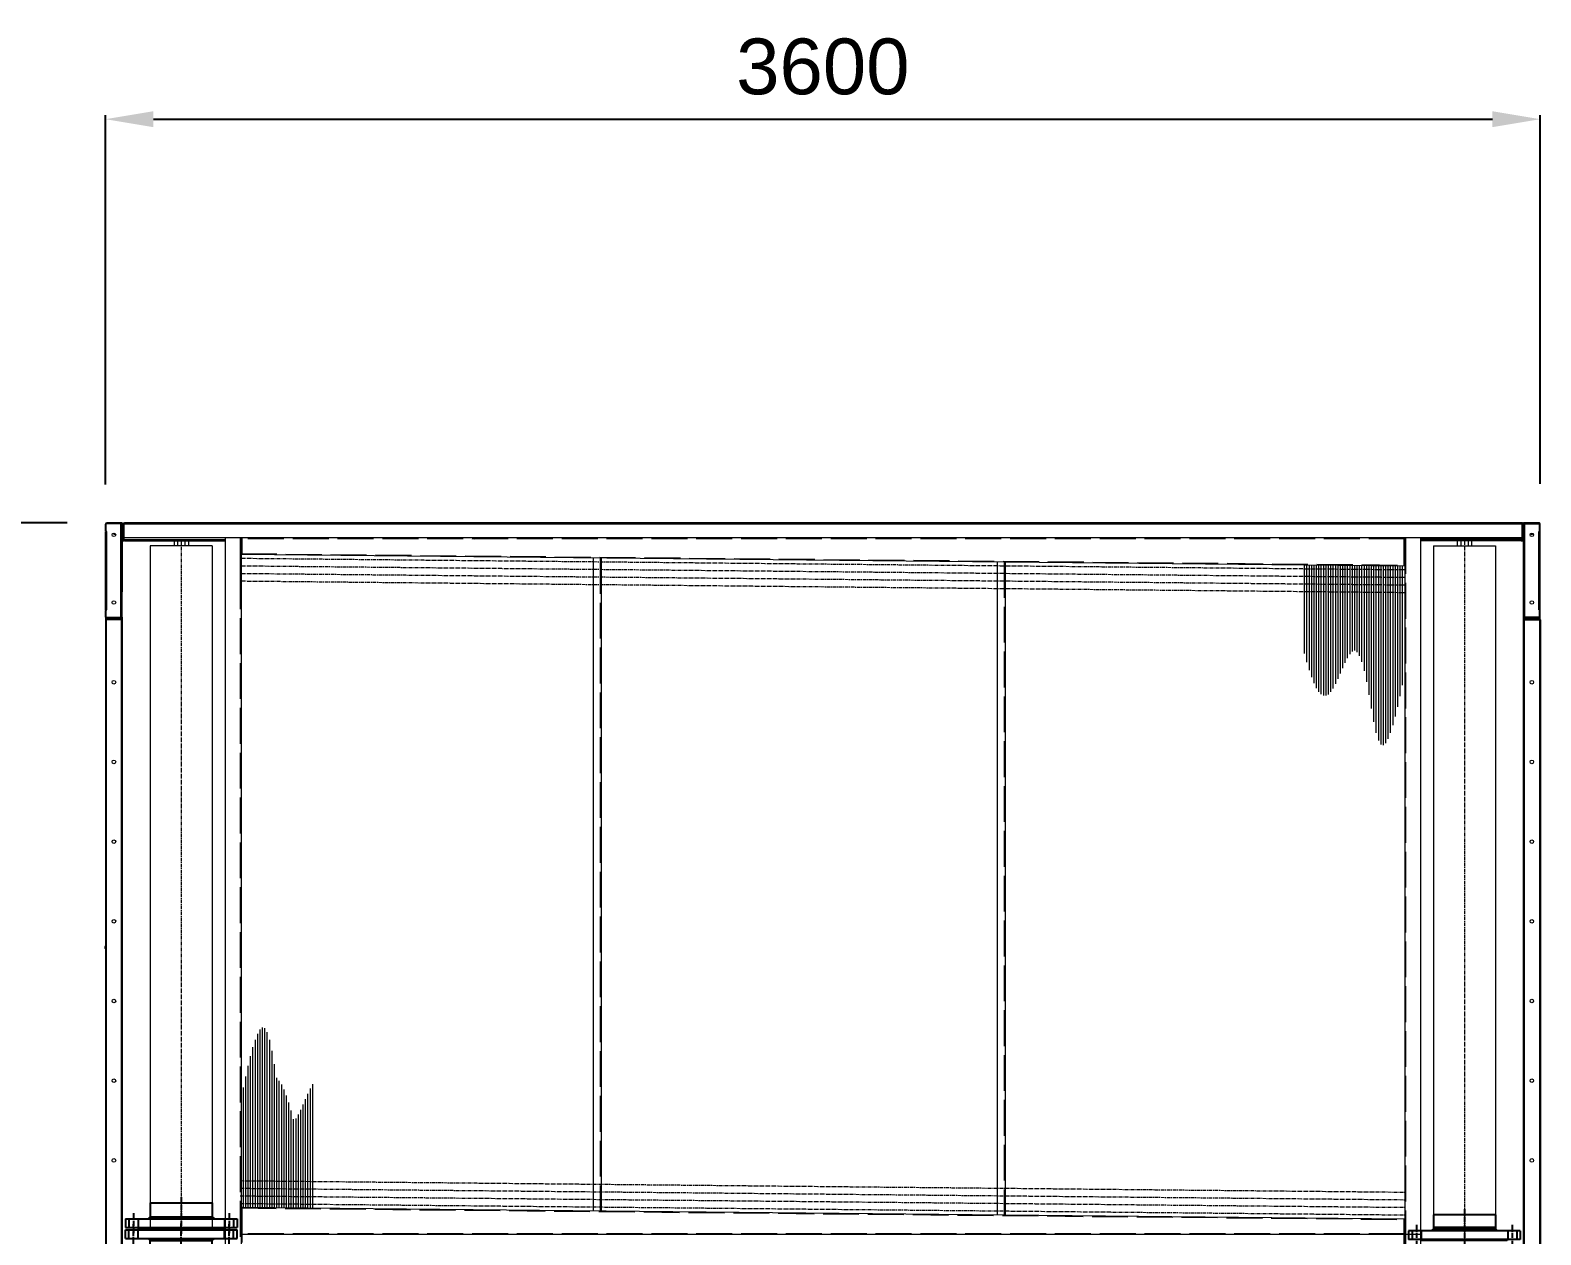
# Model space of a CAD drawing. Header units: millimetres. Extents: x -17070 to 48083, y -291348 to 45670.
# Drawn here: x 21527 to 25317, y 34271 to 37294 of the extents above; entities that cross this region are included whole.
import ezdxf

# ---------------------------------------------------------------- set-up
doc = ezdxf.new("R2010")
doc.units = ezdxf.units.MM
doc.linetypes.add('CENTER', pattern=[2, 1.25, -0.25, 0.25, -0.25])
doc.linetypes.add('DASHED', pattern=[15, 12, -3])
doc.styles.get("Standard").update_dxf_attribs({"font": 'arial.ttf'})
doc.dimstyles.new('1.40', dxfattribs={"dimscale": 20, "dimtxt": 1.5, "dimasz": 1, "dimexe": 0.5, "dimexo": 0.5, "dimgap": 0.5, "dimtad": 1, "dimdec": 0, "dimzin": 0, "dimdsep": 46, "dimtxsty": 'Standard', "dimcen": 0, "dimclrd": 2, "dimclre": 2, "dimclrt": 3, "dimadec": 0, "dimazin": 0, "dimtfac": 1, "dimtdec": 0, "dimtmove": 0, "dimatfit": 0, "dimfxl": 1, "dimtolj": 1, "dimtzin": 0, "dimlwd": -1, "dimlwe": -1, "dimarcsym": 0})

# ---------------------------------------------------------------- blocks, each defined once
blk = doc.blocks.new('*D543')
at = {"color": 2, "transparency": 16777216}
for p, q in [((21619.2, 36057.3), (20570.8, 36057.3)), ((20580.8, 35937.3), (20580.8, 32577.3)), ((21619.2, 32457.3), (20570.8, 32457.3))]:
    blk.add_line(p, q, dxfattribs=at)
for points in [[(20560.8, 35937.3), (20600.8, 35937.3), (20580.8, 36057.3)], [(20560.8, 32577.3), (20600.8, 32577.3), (20580.8, 32457.3)]]:
    blk.add_solid(points, dxfattribs=at)
at = {"layer": 'Defpoints', "color": 0, "transparency": 16777216}
for p in [(21719.2, 36057.3), (20580.8, 32457.3), (21719.2, 32457.3)]:
    blk.add_point(p, dxfattribs=at)
at = {"color": 3, "lineweight": 5, "transparency": 16777216, "insert": (20449.3, 34257.3), "char_height": 140, "attachment_point": 5, "rotation": 90}
blk.add_mtext('\\A1;3600', dxfattribs=at)
blk = doc.blocks.new('*D544')
at = {"color": 2, "transparency": 16777216}
for p, q in [((21715.8, 36153.9), (21715.8, 37080.2)), ((25315.8, 36155.6), (25315.8, 37080.2)), ((21835.8, 37070.2), (25195.8, 37070.2))]:
    blk.add_line(p, q, dxfattribs=at)
for points in [[(21835.8, 37090.2), (21835.8, 37050.2), (21715.8, 37070.2)], [(25195.8, 37090.2), (25195.8, 37050.2), (25315.8, 37070.2)]]:
    blk.add_solid(points, dxfattribs=at)
at = {"layer": 'Defpoints', "color": 0, "transparency": 16777216}
for p in [(25315.8, 37070.2), (21715.8, 36053.9), (25315.8, 36055.6)]:
    blk.add_point(p, dxfattribs=at)
at = {"color": 3, "lineweight": 5, "transparency": 16777216, "insert": (23515.8, 37201.7), "char_height": 140, "attachment_point": 5}
blk.add_mtext('\\A1;3600', dxfattribs=at)
blk = doc.blocks.new('A$C1AC8305B')
at = {"color": 0, "ltscale": 30}
for p, q in [((54.3, 0), (54.3, 280)), ((54.3, 280), (76.3, 280)), ((54.3, 271.5), (76.3, 271.5)), ((76.3, 0), (76.3, 280)), ((54.3, 248.5), (76.3, 248.5)), ((76.3, 247.4), (79.3, 247.4)), ((79.3, 32.6), (79.3, 247.4)), ((14.3, 62), (14.3, 218)), ((14.3, 218), (49.3, 218)), ((49.3, 218), (54.3, 223.3)), ((49.3, 62), (49.3, 218)), ((14.3, 62), (49.3, 62)), ((49.3, 62), (54.3, 56.7)), ((54.3, 31.5), (76.3, 31.5)), ((54.3, 8.5), (76.3, 8.5)), ((54.3, 0), (76.3, 0)), ((76.3, 32.6), (79.3, 32.6))]:
    blk.add_line(p, q, dxfattribs=at)
at = {"color": 1, "linetype": 'CENTER', "ltscale": 10}
for p, q in [((40, 260), (90.5, 260)), ((0, 140), (93.5, 140)), ((40, 20), (90.5, 20))]:
    blk.add_line(p, q, dxfattribs=at)
blk = doc.blocks.new('3')
at = {"color": 7, "lineweight": 20, "ltscale": 0.006917}
for p, q in [((21715.8, 36037.3), (21715.8, 36053.9)), ((21715.8, 36037.3), (21715.8, 36053.9)), ((25313.8, 36037.3), (25313.8, 36053.9)), ((25315.8, 36037.3), (25315.8, 36053.9)), ((21715.8, 35837.3), (21715.8, 35820.7)), ((21715.8, 35820.7), (21715.8, 35837.3)), ((25313.8, 35820.7), (25313.8, 35837.3)), ((25315.8, 35820.7), (25315.8, 35837.3))]:
    blk.add_line(p, q, dxfattribs=at)
at = {"color": 7, "lineweight": 20, "ltscale": 0.007958}
for p, q in [((21717.8, 36035.3), (21717.8, 36054.4)), ((25313.8, 36035.3), (25313.8, 36054.4)), ((21717.8, 35820.2), (21717.8, 35839.3)), ((25313.8, 35820.2), (25313.8, 35839.3))]:
    blk.add_line(p, q, dxfattribs=at)
at = {"color": 7, "lineweight": 20, "ltscale": 0.01525}
for p, q in [((21754.4, 36054.4), (21717.8, 36054.4)), ((25277.2, 36054.4), (25313.8, 36054.4)), ((21717.8, 35820.2), (21754.4, 35820.2)), ((25313.8, 35820.2), (25277.2, 35820.2))]:
    blk.add_line(p, q, dxfattribs=at)
at = {"color": 7, "lineweight": 20, "ltscale": 0.014667}
for p, q in [((21754.4, 36057.3), (21719.2, 36057.3)), ((21719.2, 36057.3), (21754.4, 36057.3)), ((21754.4, 36055.3), (21719.2, 36055.3)), ((25277.2, 36057.3), (25312.4, 36057.3)), ((25312.4, 36057.3), (25277.2, 36057.3)), ((25277.2, 36055.3), (25312.4, 36055.3)), ((21719.2, 35819.3), (21754.4, 35819.3)), ((21754.4, 35819.3), (21719.2, 35819.3)), ((21719.2, 35817.3), (21754.4, 35817.3)), ((25312.4, 35819.3), (25277.2, 35819.3)), ((25277.2, 35819.3), (25312.4, 35819.3)), ((25312.4, 35817.3), (25277.2, 35817.3))]:
    blk.add_line(p, q, dxfattribs=at)
at = {"color": 7, "lineweight": 20, "ltscale": 0.000374085}
for p, q in [((21721.2, 36054.4), (21721.2, 36055.3)), ((25312.4, 36054.4), (25312.4, 36055.3))]:
    blk.add_line(p, q, dxfattribs=at)
at = {"color": 7, "lineweight": 20, "ltscale": 0.000833263}
blk.add_line((21754.4, 36057.3), (21756.4, 36057.3), dxfattribs=at)
at = {"color": 7, "lineweight": 20, "ltscale": 0.000375}
for p, q in [((21754.4, 36054.4), (21754.4, 36055.3)), ((25277.2, 36054.4), (25277.2, 36055.3)), ((21761, 36013.6), (21761, 36014.5)), ((25270.6, 36013.6), (25270.6, 36014.5)), ((25271.8, 36012.4), (25271.8, 36013.3)), ((21754.4, 35820.2), (21754.4, 35819.3)), ((25277.2, 35820.2), (25277.2, 35819.3))]:
    blk.add_line(p, q, dxfattribs=at)
at = {"color": 7, "lineweight": 20, "ltscale": 0.001002}
for p, q in [((21756.8, 36055.3), (21754.4, 36055.3)), ((25274.7, 36055.3), (25277.2, 36055.3)), ((21756.8, 35819.3), (21754.4, 35819.3)), ((25274.7, 35819.3), (25277.2, 35819.3))]:
    blk.add_line(p, q, dxfattribs=at)
at = {"color": 7, "lineweight": 20, "ltscale": 0.097583}
for p, q in [((21754.4, 35820.2), (21754.4, 36054.4)), ((25277.2, 35820.2), (25277.2, 36054.4))]:
    blk.add_line(p, q, dxfattribs=at)
at = {"color": 7, "lineweight": 20, "ltscale": 0.000448698}
for p, q in [((21757.1, 36056), (21756.2, 36055.3)), ((25274.4, 36056), (25275.3, 36055.3)), ((21757.1, 35818.7), (21756.2, 35819.3)), ((25274.4, 35818.7), (25275.3, 35819.3))]:
    blk.add_line(p, q, dxfattribs=at)
at = {"color": 7, "lineweight": 20, "ltscale": 0.000272626}
blk.add_line((21756.4, 36057.3), (21756.4, 36056.7), dxfattribs=at)
at = {"color": 7, "lineweight": 20, "ltscale": 0.000736965}
blk.add_line((21759.1, 36055.6), (21757.3, 36055.6), dxfattribs=at)
at = {"color": 7, "lineweight": 20, "ltscale": 8.05106e-06}
blk.add_line((21757.8, 36054), (21757.8, 36053.9), dxfattribs=at)
blk.add_line((21757.8, 36054), (21757.8, 36053.9), dxfattribs=at)
at = {"color": 7, "lineweight": 20, "ltscale": 0.097167}
for p, q in [((21757.8, 35820.7), (21757.8, 36053.9)), ((25273.8, 35820.7), (25273.8, 36053.9)), ((25273.8, 35820.7), (25273.8, 36053.9))]:
    blk.add_line(p, q, dxfattribs=at)
at = {"color": 7, "lineweight": 20, "ltscale": 0.000414935}
for p, q in [((21758.8, 36056.3), (21758.1, 36055.6)), ((21761.5, 36055.6), (21760.7, 36056.3)), ((25270.1, 36055.6), (25270.8, 36056.3)), ((25272.8, 36056.3), (25272.1, 36055.6))]:
    blk.add_line(p, q, dxfattribs=at)
at = {"color": 7, "lineweight": 20, "ltscale": 0.000125672}
for p, q in [((21760.1, 36055.3), (21759.8, 36055.3)), ((25272, 36055.3), (25272.3, 36055.3))]:
    blk.add_line(p, q, dxfattribs=at)
at = {"color": 7, "lineweight": 20, "ltscale": 0.00012559}
blk.add_line((21760.1, 36055.3), (21759.8, 36055.3), dxfattribs=at)
at = {"color": 7, "lineweight": 20, "ltscale": 0.000562231}
blk.add_line((21759.8, 36054), (21759.8, 36055.3), dxfattribs=at)
at = {"color": 7, "lineweight": 20, "ltscale": 0.013833}
for p, q in [((21759.8, 36053.9), (21759.8, 36020.7)), ((21761.5, 36053.9), (21761.5, 36020.7)), ((25270.1, 36053.9), (25270.1, 36020.7))]:
    blk.add_line(p, q, dxfattribs=at)
at = {"color": 7, "lineweight": 20, "ltscale": 0.000708333}
for p, q in [((21761.5, 36053.9), (21759.8, 36053.9)), ((21759.8, 36013.6), (21759.8, 36011.9)), ((21761.8, 36013.6), (21761.8, 36011.9)), ((25269.8, 36013.6), (25269.8, 36011.9)), ((25270.1, 36019.3), (25271.8, 36019.3)), ((25271.8, 36013.6), (25271.8, 36011.9))]:
    blk.add_line(p, q, dxfattribs=at)
at = {"color": 7, "lineweight": 20, "ltscale": 0.001131}
for p, q in [((21761.5, 36053.9), (21761.5, 36056.6)), ((25270.1, 36056.6), (25270.1, 36053.9))]:
    blk.add_line(p, q, dxfattribs=at)
at = {"color": 7, "lineweight": 20}
for p, q in [((25270.1, 36053.9), (21761.5, 36053.9)), ((25268.4, 36057.3), (21763.2, 36057.3)), ((21761.5, 36020.7), (25270.1, 36020.7)), ((21763.2, 36015.3), (22015.8, 36015.3)), ((21763.2, 36011.9), (22015.8, 36011.9)), ((25015.8, 36017.3), (25270.1, 36017.3)), ((25235.2, 36015.7), (25015.8, 36015.7)), ((25268.4, 36015.3), (25015.8, 36015.3)), ((25268.4, 36011.9), (25015.8, 36011.9)), ((25273.8, 32962.1), (25273.8, 35884.3)), ((21717, 35813.9), (21717, 32960.7)), ((21755, 35819.3), (21755, 32960.7)), ((21757.8, 35820.7), (21757.8, 32962.1)), ((25276.6, 32960.7), (25276.6, 35819.3)), ((25314.6, 32960.7), (25314.6, 35813.9)), ((25317.4, 32960.7), (25317.4, 35813.9))]:
    blk.add_line(p, q, dxfattribs=at)
at = {"color": 7, "lineweight": 20, "ltscale": 4.99865e-05}
blk.add_line((21763, 36057.3), (21763.2, 36057.3), dxfattribs=at)
at = {"color": 7, "lineweight": 20, "ltscale": 1.75167e-05}
blk.add_line((21763.1, 36057.3), (21763.2, 36057.3), dxfattribs=at)
at = {"color": 7, "lineweight": 20, "ltscale": 1.55221e-05}
blk.add_line((21763.1, 36057.3), (21763.2, 36057.3), dxfattribs=at)
at = {"color": 7, "lineweight": 20, "ltscale": 4.33485e-05}
blk.add_line((21765, 36057.3), (21765.2, 36057.3), dxfattribs=at)
at = {"color": 7, "lineweight": 20, "ltscale": 4.06755e-05}
blk.add_line((21765.1, 36057.3), (21765.2, 36057.3), dxfattribs=at)
at = {"color": 7, "lineweight": 20, "ltscale": 3.00579e-05}
blk.add_line((21765.1, 36057.3), (21765.2, 36057.3), dxfattribs=at)
at = {"color": 7, "lineweight": 20, "ltscale": 1.78003e-05}
blk.add_line((21765.1, 36057.3), (21765.2, 36057.3), dxfattribs=at)
at = {"color": 7, "lineweight": 20, "ltscale": 1.24791e-05}
blk.add_line((21765.1, 36057.3), (21765.2, 36057.3), dxfattribs=at)
at = {"color": 7, "lineweight": 20, "ltscale": 2.871e-05}
blk.add_line((21765.1, 36057.3), (21765.2, 36057.3), dxfattribs=at)
at = {"color": 7, "lineweight": 20, "ltscale": 3.95576e-05}
blk.add_line((21765.1, 36057.3), (21765.2, 36057.3), dxfattribs=at)
at = {"color": 7, "lineweight": 20, "ltscale": 0.000208336}
blk.add_line((25268.4, 36057.3), (25268.9, 36057.3), dxfattribs=at)
at = {"color": 7, "lineweight": 20, "ltscale": 2.9878e-05}
blk.add_line((25268.4, 36057.3), (25268.4, 36057.3), dxfattribs=at)
at = {"color": 7, "lineweight": 20, "ltscale": 1.24078e-05}
blk.add_line((25268.4, 36057.3), (25268.4, 36057.3), dxfattribs=at)
at = {"color": 7, "lineweight": 20, "ltscale": 7.39921e-06}
blk.add_line((25268.4, 36057.3), (25268.4, 36057.3), dxfattribs=at)
at = {"color": 7, "lineweight": 20, "ltscale": 1.55721e-05}
blk.add_line((25268.9, 36057.3), (25268.9, 36057.3), dxfattribs=at)
at = {"color": 7, "lineweight": 20, "ltscale": 0.000625116}
blk.add_line((25270.4, 36057.3), (25268.9, 36057.3), dxfattribs=at)
at = {"color": 7, "lineweight": 20, "ltscale": 0.000708334}
blk.add_line((25270.1, 36053.9), (25271.8, 36053.9), dxfattribs=at)
at = {"color": 7, "lineweight": 20, "ltscale": 4.50677e-05}
blk.add_line((25270.5, 36057.3), (25270.4, 36057.3), dxfattribs=at)
at = {"color": 7, "lineweight": 20, "ltscale": 1.38381e-05}
blk.add_line((25270.4, 36057.3), (25270.4, 36057.3), dxfattribs=at)
at = {"color": 7, "lineweight": 20, "ltscale": 1.22548e-05}
blk.add_line((25270.4, 36057.3), (25270.4, 36057.3), dxfattribs=at)
at = {"color": 7, "lineweight": 20, "ltscale": 6.372e-06}
blk.add_line((25270.4, 36057.3), (25270.4, 36057.3), dxfattribs=at)
at = {"color": 7, "lineweight": 20, "ltscale": 1.23239e-05}
blk.add_line((25270.4, 36057.3), (25270.4, 36057.3), dxfattribs=at)
at = {"color": 7, "lineweight": 20, "ltscale": 0.000334243}
blk.add_line((25271.5, 36055.3), (25272.3, 36055.3), dxfattribs=at)
at = {"color": 7, "lineweight": 20, "ltscale": 0.014417}
blk.add_line((25271.8, 36019.3), (25271.8, 36053.9), dxfattribs=at)
at = {"color": 7, "lineweight": 20, "ltscale": 0.000547297}
blk.add_line((25272.1, 36056.6), (25272.1, 36055.3), dxfattribs=at)
at = {"color": 7, "lineweight": 20, "ltscale": 0.015}
blk.add_line((25272.3, 36055.3), (25272.3, 36019.3), dxfattribs=at)
at = {"color": 7, "lineweight": 20, "ltscale": 0.00062562}
blk.add_line((25273.8, 36053.9), (25272.3, 36053.9), dxfattribs=at)
at = {"color": 7, "lineweight": 20, "ltscale": 0.000331381}
blk.add_line((25272.9, 36056.2), (25273.5, 36055.6), dxfattribs=at)
at = {"color": 7, "lineweight": 20, "ltscale": 0.000379592}
blk.add_line((25273.3, 36055.6), (25274.2, 36055.6), dxfattribs=at)
at = {"color": 7, "lineweight": 20, "ltscale": 0.000832099}
blk.add_line((25277.1, 36057.3), (25275.2, 36057.3), dxfattribs=at)
at = {"color": 7, "lineweight": 20, "ltscale": 0.000271651}
blk.add_line((25275.2, 36057.3), (25275.2, 36056.7), dxfattribs=at)
at = {"color": 7, "lineweight": 20, "ltscale": 0.000583263}
blk.add_line((25313.8, 36057.3), (25312.4, 36057.3), dxfattribs=at)
at = {"color": 7, "lineweight": 20, "ltscale": 0.000127061}
blk.add_line((25313.8, 36057.3), (25313.8, 36057), dxfattribs=at)
at = {"color": 7, "lineweight": 20, "ltscale": 0.00018978}
blk.add_line((25315.3, 36055.6), (25315.8, 36055.6), dxfattribs=at)
at = {"color": 7, "lineweight": 20, "ltscale": 0.000708455}
blk.add_line((25315.8, 36053.9), (25315.8, 36055.6), dxfattribs=at)
at = {"color": 7, "lineweight": 20, "ltscale": 0.000833333}
for p, q in [((21715.8, 36037.3), (21717.8, 36037.3)), ((21715.8, 36035.3), (21717.8, 36035.3)), ((21759.8, 36013.6), (21761.8, 36013.6)), ((21759.8, 36011.9), (21761.8, 36011.9)), ((25271.8, 36013.6), (25269.8, 36013.6)), ((25271.8, 36011.9), (25269.8, 36011.9)), ((25315.8, 36037.3), (25313.8, 36037.3)), ((25315.8, 36035.3), (25313.8, 36035.3)), ((21715.8, 35837.3), (21717.8, 35837.3)), ((21715.8, 35837.3), (21717.8, 35837.3)), ((25315.8, 35837.3), (25313.8, 35837.3)), ((25315.8, 35837.3), (25313.8, 35837.3))]:
    blk.add_line(p, q, dxfattribs=at)
at = {"color": 7, "lineweight": 20, "ltscale": 0.081667}
for p, q in [((21715.8, 35839.3), (21715.8, 36035.3)), ((21719.2, 35839.3), (21719.2, 36035.3)), ((25312.4, 35839.3), (25312.4, 36035.3)), ((25315.8, 35839.3), (25315.8, 36035.3))]:
    blk.add_line(p, q, dxfattribs=at)
at = {"color": 7, "lineweight": 20, "ltscale": 0.000583333}
for p, q in [((21719.2, 36035.3), (21717.8, 36035.3)), ((25312.4, 36035.3), (25313.8, 36035.3)), ((21717.8, 35839.3), (21719.2, 35839.3)), ((25313.8, 35839.3), (25312.4, 35839.3))]:
    blk.add_line(p, q, dxfattribs=at)
at = {"color": 7, "lineweight": 20, "ltscale": 0.000833337}
for p, q in [((21759.8, 36011.9), (21757.8, 36011.9)), ((25271.8, 36011.9), (25273.8, 36011.9))]:
    blk.add_line(p, q, dxfattribs=at)
at = {"color": 7, "lineweight": 20, "ltscale": 0.053167}
blk.add_line((21757.8, 36011.9), (21757.8, 35884.3), dxfattribs=at)
at = {"color": 7, "lineweight": 20, "ltscale": 0.000561904}
blk.add_line((21759.8, 36019.3), (21759.8, 36020.7), dxfattribs=at)
at = {"color": 7, "lineweight": 20, "ltscale": 0.000125435}
blk.add_line((21760.1, 36019.3), (21759.8, 36019.3), dxfattribs=at)
at = {"color": 7, "lineweight": 20, "ltscale": 0.002375}
blk.add_line((21759.8, 36013.6), (21759.8, 36019.3), dxfattribs=at)
at = {"color": 7, "lineweight": 20, "ltscale": 0.000707554}
blk.add_line((21759.8, 36017.3), (21761.5, 36017.3), dxfattribs=at)
at = {"color": 7, "lineweight": 20, "ltscale": 0.000707705}
blk.add_line((21759.8, 36015.3), (21761.5, 36015.3), dxfattribs=at)
at = {"color": 7, "lineweight": 20, "ltscale": 0.001417}
for p, q in [((21763.2, 36011.9), (21759.8, 36011.9)), ((21761.5, 36020.7), (21761.5, 36017.3)), ((21763.2, 36011.9), (21763.2, 36015.3)), ((25268.4, 36011.9), (25268.4, 36015.3)), ((25268.4, 36011.9), (25271.8, 36011.9)), ((25270.1, 36020.7), (25270.1, 36017.3)), ((21715.8, 35839.3), (21719.2, 35839.3)), ((25315.8, 35839.3), (25312.4, 35839.3))]:
    blk.add_line(p, q, dxfattribs=at)
at = {"color": 7, "lineweight": 20, "ltscale": 0.00075}
for p, q in [((21762.8, 36014.5), (21761, 36014.5)), ((25268.8, 36014.5), (25270.6, 36014.5))]:
    blk.add_line(p, q, dxfattribs=at)
at = {"color": 7, "lineweight": 20, "ltscale": 5.91962e-05}
blk.add_line((21761.2, 36014.5), (21761.1, 36014.6), dxfattribs=at)
at = {"color": 7, "lineweight": 20, "ltscale": 0.000832499}
blk.add_line((21761.5, 36017.3), (21761.5, 36015.3), dxfattribs=at)
at = {"color": 7, "lineweight": 20, "ltscale": 0.000333342}
for p, q in [((21761.5, 36015.3), (21761.5, 36014.5)), ((25270.1, 36015.3), (25270.1, 36014.5))]:
    blk.add_line(p, q, dxfattribs=at)
at = {"color": 7, "lineweight": 20, "ltscale": 0.000708193}
blk.add_line((21761.5, 36015.3), (21763.2, 36015.3), dxfattribs=at)
at = {"color": 7, "lineweight": 20, "ltscale": 0.000166667}
for p, q in [((21763.2, 36014.5), (21762.8, 36014.5)), ((25268.4, 36014.5), (25268.8, 36014.5))]:
    blk.add_line(p, q, dxfattribs=at)
at = {"color": 7, "lineweight": 20, "ltscale": 5.54767e-06}
blk.add_line((21763.1, 36015.3), (21763.2, 36015.3), dxfattribs=at)
at = {"color": 7, "lineweight": 20, "ltscale": 1.09406e-05}
blk.add_line((21763.1, 36015.3), (21763.2, 36015.3), dxfattribs=at)
at = {"lineweight": 20, "ltscale": 7.5}
for p, q in [((21887.8, 36011.9), (21887.8, 35999.3)), ((21896.8, 36011.9), (21896.8, 35999.3)), ((21914.8, 36011.9), (21914.8, 35999.3)), ((21923.8, 36011.9), (21923.8, 35999.3)), ((25015.8, 36019.3), (22015.8, 36019.3)), ((22015.8, 36019.3), (22015.8, 32506.7)), ((22055.8, 36019.3), (22055.8, 32508.7)), ((24975.8, 36019.3), (24975.8, 32508.7)), ((25015.8, 36019.3), (25015.8, 32506.7)), ((25107.8, 36011.9), (25107.8, 35999.3)), ((25116.8, 36011.9), (25116.8, 35999.3)), ((25134.8, 36011.9), (25134.8, 35999.3)), ((25143.8, 36011.9), (25143.8, 35999.3)), ((21828, 35999.3), (21828, 34291)), ((21983.5, 35999.3), (21828, 35999.3)), ((21923.8, 35999.3), (21887.8, 35999.3)), ((21983.5, 35999.3), (21983.5, 34291)), ((22055.8, 35978.6), (24975.8, 35949.3)), ((25048, 35999.3), (25048, 34291)), ((25048, 35999.3), (25203.5, 35999.3)), ((25203.5, 35999.3), (25203.5, 34291)), ((22939.4, 35969.5), (22939.4, 34331.1)), ((22959.4, 35969.2), (22959.4, 34330.9)), ((23953.1, 35959.5), (23953.1, 34321.1)), ((23973.1, 35959.2), (23973.1, 34320.9)), ((22053.8, 34339.9), (24975.8, 34311)), ((25125.8, 34311), (25125.8, 34251)), ((25015.8, 34271), (22053.8, 34271)), ((25048, 34291), (25203.5, 34291))]:
    blk.add_line(p, q, dxfattribs=at)
at = {"color": 1, "linetype": 'CENTER', "lineweight": 20, "ltscale": 7.5}
for p, q in [((21905.8, 36011.9), (21905.8, 34291)), ((25125.8, 36011.9), (25125.8, 35992.2)), ((25125.8, 35999.3), (25125.8, 34291)), ((22055.8, 35968.6), (24975.7, 35939.8)), ((22055.8, 35949.6), (24975.5, 35920.8)), ((22055.8, 35930.5), (24975.3, 35901.7)), ((22055.8, 35911.5), (24975.1, 35882.7)), ((22053.8, 34406.5), (24976.4, 34377.7)), ((22053.8, 34387.5), (24976.2, 34358.7)), ((22053.8, 34368.4), (24976, 34339.6)), ((22053.8, 34349.4), (24975.8, 34320.6))]:
    blk.add_line(p, q, dxfattribs=at)
at = {"color": 6, "linetype": 'DASHED', "lineweight": 20, "ltscale": 7.5}
for p, q in [((22053.8, 36019.3), (22053.8, 35930.5)), ((24975.8, 36017.3), (22055.8, 36017.3)), ((22057.8, 36019.3), (22057.8, 35979.3)), ((24973.8, 36019.3), (24973.8, 35949.4)), ((24977.8, 36019.3), (24977.8, 32506.7)), ((22055.8, 35980.1), (24975.8, 35951.3)), ((22957.4, 35969.2), (22957.4, 34331)), ((23971.1, 35959.2), (23971.1, 34320.9)), ((22053.8, 35930.5), (22053.8, 32508.7)), ((22053.8, 34337.9), (24975.7, 34309)), ((22057.8, 34341), (22057.8, 34231)), ((24973.8, 34311.1), (24973.8, 34201.1)), ((24975.8, 34273), (22053.8, 34273))]:
    blk.add_line(p, q, dxfattribs=at)
at = {"color": 7, "lineweight": 20, "ltscale": 5.44556e-06}
blk.add_line((22633.4, 36015.3), (22633.4, 36015.3), dxfattribs=at)
at = {"color": 7, "lineweight": 20, "ltscale": 9.52934e-06}
for p, q in [((22633.4, 36015.3), (22633.4, 36015.3)), ((25266.9, 36015.3), (25266.9, 36015.3))]:
    blk.add_line(p, q, dxfattribs=at)
at = {"color": 7, "lineweight": 20, "ltscale": 5.46643e-06}
blk.add_line((22641.6, 36015.3), (22641.7, 36015.3), dxfattribs=at)
at = {"color": 7, "lineweight": 20, "ltscale": 9.52935e-06}
blk.add_line((22641.6, 36015.3), (22641.7, 36015.3), dxfattribs=at)
at = {"color": 7, "lineweight": 20, "ltscale": 0.00067235}
blk.add_line((25235.2, 36015.7), (25235.2, 36017.3), dxfattribs=at)
at = {"color": 7, "lineweight": 20, "ltscale": 0.000160787}
blk.add_line((25235.2, 36015.3), (25235.2, 36015.7), dxfattribs=at)
at = {"color": 7, "lineweight": 20, "ltscale": 1.33962e-05}
blk.add_line((25266.9, 36015.3), (25266.9, 36015.3), dxfattribs=at)
at = {"color": 7, "lineweight": 20, "ltscale": 0.000708462}
blk.add_line((25270.1, 36015.3), (25268.4, 36015.3), dxfattribs=at)
at = {"color": 7, "lineweight": 20, "ltscale": 0.000874532}
blk.add_line((25270.1, 36017.4), (25270.1, 36015.3), dxfattribs=at)
at = {"color": 7, "lineweight": 20, "ltscale": 0.00083325}
blk.add_line((25272.1, 36017.3), (25270.1, 36017.3), dxfattribs=at)
at = {"color": 7, "lineweight": 20, "ltscale": 0.000708036}
blk.add_line((25270.1, 36015.3), (25271.8, 36015.3), dxfattribs=at)
at = {"color": 7, "lineweight": 20, "ltscale": 1.27636e-06}
blk.add_line((25271.8, 36012.4), (25271.7, 36012.4), dxfattribs=at)
at = {"color": 7, "lineweight": 20, "ltscale": 0.000208346}
blk.add_line((25271.8, 36019.3), (25272.3, 36019.3), dxfattribs=at)
at = {"color": 7, "lineweight": 20, "ltscale": 0.001543}
blk.add_line((25271.8, 36013.6), (25271.8, 36017.3), dxfattribs=at)
at = {"color": 7, "lineweight": 20, "ltscale": 0.000831268}
blk.add_line((25272.1, 36019.3), (25272.1, 36017.3), dxfattribs=at)
at = {"color": 7, "lineweight": 20, "ltscale": 0.000625612}
blk.add_line((25273.8, 36019.3), (25272.3, 36019.3), dxfattribs=at)
at = {"color": 7, "lineweight": 20, "ltscale": 0.000832424}
blk.add_line((25315.8, 36035.3), (25315.8, 36037.3), dxfattribs=at)
at = {"color": 5, "lineweight": 20, "ltscale": 7.5}
for p, q in [((24723.8, 35952.4), (24723.8, 35729.7)), ((24729.8, 35952.4), (24729.8, 35707.5)), ((24735.8, 35952.3), (24735.8, 35687.5)), ((24741.8, 35952.2), (24741.8, 35669.8)), ((24747.8, 35952.1), (24747.8, 35654.7)), ((24753.8, 35952.1), (24753.8, 35642.5)), ((24759.8, 35952), (24759.8, 35633.2)), ((24765.8, 35951.9), (24765.8, 35627)), ((24771.8, 35951.8), (24771.8, 35623.8)), ((24777.8, 35951.8), (24777.8, 35623.7)), ((24783.8, 35951.7), (24783.8, 35626.7)), ((24789.8, 35951.6), (24789.8, 35632.8)), ((24795.8, 35951.5), (24795.8, 35641.8)), ((24801.8, 35951.5), (24801.8, 35653)), ((24807.8, 35951.4), (24807.8, 35665.6)), ((24813.8, 35951.3), (24813.8, 35679.1)), ((24819.8, 35951.3), (24819.8, 35692.7)), ((24825.8, 35951.2), (24825.8, 35705.9)), ((24831.8, 35951.1), (24831.8, 35717.9)), ((24837.8, 35951), (24837.8, 35727.9)), ((24843.8, 35951), (24843.8, 35734.6)), ((24849.8, 35950.9), (24849.8, 35736.6)), ((24855.8, 35950.8), (24855.8, 35733.1)), ((24861.8, 35950.7), (24861.8, 35723.8)), ((24867.8, 35950.7), (24867.8, 35708.1)), ((24873.8, 35950.6), (24873.8, 35686.1)), ((24879.8, 35950.5), (24879.8, 35658.2)), ((24885.8, 35950.4), (24885.8, 35625.8)), ((24891.8, 35950.4), (24891.8, 35591.3)), ((24897.8, 35950.3), (24897.8, 35558.2)), ((24903.8, 35950.2), (24903.8, 35530.3)), ((24909.8, 35950.1), (24909.8, 35510.8)), ((24915.8, 35950.1), (24915.8, 35501.1)), ((24921.8, 35950), (24921.8, 35499.6)), ((24927.8, 35949.9), (24927.8, 35504.7)), ((24933.8, 35949.8), (24933.8, 35515.4)), ((24939.8, 35949.8), (24939.8, 35530.4)), ((24945.8, 35949.7), (24945.8, 35549.3)), ((24951.8, 35949.6), (24951.8, 35571.2)), ((24957.8, 35949.6), (24957.8, 35595.6)), ((24963.8, 35949.5), (24963.8, 35622.1)), ((24969.8, 35949.4), (24969.8, 35650.3)), ((22091.8, 34340.6), (22091.8, 34759.9)), ((22097.8, 34340.5), (22097.8, 34775)), ((22103.8, 34340.4), (22103.8, 34785.6)), ((22109.8, 34340.4), (22109.8, 34790.8)), ((22115.8, 34340.3), (22115.8, 34789.3)), ((22121.8, 34338.7), (22121.8, 34779.5)), ((22127.8, 34338.7), (22127.8, 34760.1)), ((22085.8, 34340.7), (22085.8, 34741.1)), ((22133.8, 34338.6), (22133.8, 34732.2)), ((22073.8, 34341), (22073.8, 34694.8)), ((22079.8, 34341), (22079.8, 34719.2)), ((22139.8, 34338.5), (22139.8, 34699.1)), ((22067.8, 34341), (22067.8, 34668.2)), ((22145.8, 34338.5), (22145.8, 34664.6)), ((22151.8, 34338.4), (22151.8, 34657.2)), ((22157.8, 34338.3), (22157.8, 34647.9)), ((22235.8, 34338.8), (22235.8, 34648.5)), ((22061.8, 34341), (22061.8, 34640)), ((22163.8, 34338.2), (22163.8, 34635.6)), ((22169.8, 34338.2), (22169.8, 34620.6)), ((22217.8, 34339), (22217.8, 34611.3)), ((22223.8, 34339), (22223.8, 34624.8)), ((22229.8, 34338.9), (22229.8, 34637.4)), ((22175.8, 34338.1), (22175.8, 34602.9)), ((22181.8, 34338), (22181.8, 34582.8)), ((22199.8, 34339.3), (22199.8, 34572.4)), ((22205.8, 34339.2), (22205.8, 34584.5)), ((22211.8, 34339.1), (22211.8, 34597.7)), ((22187.8, 34337.9), (22187.8, 34560.6)), ((22193.8, 34339.3), (22193.8, 34562.4))]:
    blk.add_line(p, q, dxfattribs=at)
at = {"color": 7, "lineweight": 20, "ltscale": 0.352083}
blk.add_line((21715.8, 35839.3), (21715.8, 34994.3), dxfattribs=at)
at = {"color": 7, "lineweight": 20, "ltscale": 0.000832419}
blk.add_line((25315.8, 35837.3), (25315.8, 35839.3), dxfattribs=at)
at = {"color": 7, "lineweight": 20, "ltscale": 0.000500046}
blk.add_line((21717, 35813.9), (21715.8, 35813.9), dxfattribs=at)
at = {"color": 7, "lineweight": 20, "ltscale": 0.015833}
for p, q in [((21755, 35813.9), (21717, 35813.9)), ((25276.6, 35813.9), (25314.6, 35813.9))]:
    blk.add_line(p, q, dxfattribs=at)
at = {"color": 7, "lineweight": 20, "ltscale": 0.015667}
for p, q in [((21717.4, 35815.3), (21755, 35815.3)), ((25314.2, 35815.3), (25276.6, 35815.3))]:
    blk.add_line(p, q, dxfattribs=at)
at = {"color": 7, "lineweight": 20, "ltscale": 0.000583334}
for p, q in [((21717.4, 35815.3), (21717.4, 35813.9)), ((21755, 35815.3), (21755, 35813.9)), ((25276.6, 35815.3), (25276.6, 35813.9)), ((25314.2, 35815.3), (25314.2, 35813.9))]:
    blk.add_line(p, q, dxfattribs=at)
at = {"color": 7, "lineweight": 20, "ltscale": 0.000957772}
blk.add_line((21717.8, 35815.3), (21717.8, 35817.6), dxfattribs=at)
at = {"color": 7, "lineweight": 20, "ltscale": 0.000375915}
blk.add_line((21721.2, 35819.3), (21721.2, 35820.2), dxfattribs=at)
at = {"color": 7, "lineweight": 20, "ltscale": 0.000832784}
blk.add_line((21721.2, 35815.3), (21721.2, 35817.3), dxfattribs=at)
at = {"color": 7, "lineweight": 20, "ltscale": 0.000912135}
for p, q in [((21755, 35813.9), (21757.1, 35813.9)), ((25274.4, 35813.9), (25276.6, 35813.9))]:
    blk.add_line(p, q, dxfattribs=at)
at = {"color": 7, "lineweight": 20, "ltscale": 0.001261}
blk.add_line((21756.4, 35815), (21756.4, 35818), dxfattribs=at)
at = {"color": 7, "lineweight": 20, "ltscale": 0.000341711}
for p, q in [((21756.9, 35814.5), (21756.4, 35813.9)), ((25274.6, 35814.5), (25275.2, 35813.9))]:
    blk.add_line(p, q, dxfattribs=at)
at = {"color": 7, "lineweight": 20, "ltscale": 1.56939e-05}
blk.add_line((21757.8, 35820.7), (21757.8, 35820.7), dxfattribs=at)
at = {"color": 7, "lineweight": 20, "ltscale": 8.33834e-06}
blk.add_line((21757.8, 35820.7), (21757.8, 35820.7), dxfattribs=at)
at = {"color": 7, "lineweight": 20, "ltscale": 8.83136e-06}
blk.add_line((21757.8, 35812.6), (21757.8, 35812.5), dxfattribs=at)
at = {"color": 7, "lineweight": 20, "ltscale": 8.87683e-06}
blk.add_line((21757.8, 35812.6), (21757.8, 35812.5), dxfattribs=at)
at = {"color": 7, "lineweight": 20, "ltscale": 3.11303e-05}
blk.add_line((21757.8, 35812.6), (21757.8, 35812.5), dxfattribs=at)
at = {"color": 7, "lineweight": 20, "ltscale": 1.44681e-05}
blk.add_line((21757.8, 35812.6), (21757.8, 35812.5), dxfattribs=at)
at = {"color": 7, "lineweight": 20, "ltscale": 3.11304e-05}
blk.add_line((21757.8, 35812.6), (21757.8, 35812.5), dxfattribs=at)
at = {"color": 7, "lineweight": 20, "ltscale": 0.00337}
blk.add_line((25273.8, 35812.6), (25273.8, 35820.7), dxfattribs=at)
at = {"color": 7, "lineweight": 20, "ltscale": 0.000832722}
for p, q in [((25277.2, 35815.3), (25277.2, 35817.3)), ((25312.4, 35815.3), (25312.4, 35817.3))]:
    blk.add_line(p, q, dxfattribs=at)
at = {"color": 7, "lineweight": 20, "ltscale": 0.000374998}
blk.add_line((25312.4, 35819.3), (25312.4, 35820.2), dxfattribs=at)
at = {"color": 7, "lineweight": 20, "ltscale": 0.001167}
blk.add_line((25314.6, 35813.9), (25317.4, 35813.9), dxfattribs=at)
at = {"color": 7, "lineweight": 20, "ltscale": 0.002832}
blk.add_line((25315.8, 35813.9), (25315.8, 35820.7), dxfattribs=at)
at = {"color": 7, "lineweight": 20, "ltscale": 0.002167}
blk.add_line((21714.2, 34994.3), (21714.2, 34989.1), dxfattribs=at)
at = {"color": 7, "lineweight": 20, "ltscale": 0.000666667}
for p, q in [((21715.8, 34994.3), (21714.2, 34994.3)), ((21715.8, 34989.1), (21714.2, 34989.1))]:
    blk.add_line(p, q, dxfattribs=at)
at = {"color": 7, "lineweight": 20, "ltscale": 0.441833}
blk.add_line((21715.8, 34989.1), (21715.8, 33928.7), dxfattribs=at)
at = {"color": 7, "lineweight": 20}
for centre in [(21736.8, 36027.3), (25294.8, 36027.3), (21736.8, 35857.3), (25294.8, 35857.3), (21736.8, 35657.3), (25294.8, 35657.3), (21736.8, 35457.3), (25294.8, 35457.3), (21736.8, 35257.3), (25294.8, 35257.3), (21736.8, 35057.3), (25294.8, 35057.3), (21736.8, 34857.3), (25294.8, 34857.3), (21736.8, 34657.3), (25294.8, 34657.3), (21736.8, 34457.3), (25294.8, 34457.3)]:
    blk.add_circle(centre, 4.5, dxfattribs=at)
for centre, radius, start, end in [((21719.2, 36053.9), 3.4, 90, 180), ((21719.2, 36053.9), 3.4, 90, 180), ((21719.2, 36053.9), 1.4, 90, 159.0752), ((21754.4, 36053.9), 3.4, 37.0589, 90), ((21754.4, 36053.9), 3.4, 0, 90), ((21756.4, 36053.9), 3.4, 0.7421, 90), ((21763.2, 36053.9), 3.4, 90, 180), ((22633.4, 36053.9), 3.4, 89.1059, 90), ((22641.7, 36053.9), 3.4, 90, 90.8941), ((25268.4, 36053.9), 3.4, 0, 90), ((25268.9, 36053.9), 3.4, 24.3157, 90), ((25270.4, 36053.9), 3.4, 0.702, 90), ((25275.2, 36053.9), 3.4, 90, 134.9998), ((25277.2, 36053.9), 3.4, 90, 180), ((25277.2, 36053.9), 3.4, 90, 180), ((25312.4, 36053.9), 3.4, 0, 90), ((25312.4, 36053.9), 3.4, 0, 90), ((25312.4, 36053.9), 1.4, 20.9248, 90), ((21738.8, 36033.3), 4.5, 206.2136, 296.9187), ((21738.8, 36033.3), 3, 210.8421, 292.3085), ((21763.2, 36020.7), 3.4, 180, 240), ((21763.2, 36011.9), 3.4, 130.3202, 150.009), ((21763.2, 36011.9), 3.4, 120.0016, 130.1223), ((25268.9, 36020.7), 3.4, 290.6601, 335.6839), ((25268.4, 36020.7), 3.4, 300, 335.6837), ((25268.4, 36020.7), 3.4, 359.7733, 0), ((25270.4, 36020.7), 3.4, 300, 335.6837), ((25268.9, 36020.7), 3.4, 359.8044, 0), ((25294.8, 36033.3), 4.5, 221.8143, 318.1832), ((25292.8, 36033.3), 3, 247.6973, 329.1521), ((21719.2, 35820.7), 3.4, 180, 270), ((21718.6, 35812.5), 2.8, 115.3772, 150), ((21719.2, 35820.7), 1.4, 200.9374, 270), ((21719.2, 35820.7), 1.4, 200.9249, 270), ((21754.4, 35820.7), 3.4, 270, 0), ((21755, 35812.5), 2.8, 0, 90), ((25277.2, 35820.7), 3.4, 180, 217.0589), ((25277.2, 35820.7), 3.4, 180, 270), ((25276.6, 35812.5), 2.8, 90, 180), ((25312.4, 35820.7), 3.4, 270, 0), ((25312.4, 35820.7), 1.4, 270, 339.0626), ((25312.4, 35820.7), 1.4, 270, 339.0751), ((25313, 35812.5), 2.8, 30, 64.6233)]:
    blk.add_arc(centre, radius, start, end, dxfattribs=at)
blk.add_ellipse((25269, 36011.9), major_axis=(-2.8, 0), ratio=0.965926, start_param=3.858864, end_param=4.104144, dxfattribs=at)
for points in [[(21756.8, 36055.3), (21757.1, 36055.1), (21757.4, 36054.8), (21757.6, 36054.6), (21757.7, 36054.3), (21757.8, 36054), (21757.8, 36054), (21757.8, 36054), (21757.8, 36053.9)], [(25274.7, 36055.3), (25274.4, 36055.1), (25274.1, 36054.8), (25273.9, 36054.6), (25273.8, 36054.3), (25273.8, 36054), (25273.8, 36054), (25273.8, 36054), (25273.8, 36053.9)], [(21756.8, 35819.3), (21757.1, 35819.6), (21757.4, 35819.8), (21757.6, 35820.1), (21757.7, 35820.4), (21757.8, 35820.7), (21757.8, 35820.7), (21757.8, 35820.7), (21757.8, 35820.7)], [(25274.7, 35819.3), (25274.4, 35819.6), (25274.1, 35819.8), (25273.9, 35820.1), (25273.8, 35820.4), (25273.8, 35820.7), (25273.8, 35820.7), (25273.8, 35820.7), (25273.8, 35820.7)]]:
    blk.add_open_spline(points, degree=5, knots=[0, 0, 0, 0, 0, 0, 4.644554, 4.644554, 4.644554, 5.125492, 5.125492, 5.125492, 5.125492, 5.125492, 5.125492], dxfattribs=at)
for points in [[(21759.1, 36055.6), (21759.3, 36055.3), (21759.5, 36055), (21759.7, 36054.6), (21759.7, 36054.3), (21759.8, 36054)], [(21761.5, 36056.6), (21761.8, 36056.9), (21762.1, 36057.1), (21762.5, 36057.3), (21762.8, 36057.3), (21763.2, 36057.3)], [(25270.1, 36056.6), (25269.7, 36056.9), (25269.4, 36057.1), (25269, 36057.3), (25268.7, 36057.3), (25268.4, 36057.3)], [(25272.1, 36056.6), (25271.7, 36056.9), (25271.4, 36057.1), (25271, 36057.3), (25270.7, 36057.3), (25270.4, 36057.3)], [(21757.1, 35813.9), (21757.4, 35813.7), (21757.6, 35813.4), (21757.7, 35813.1), (21757.8, 35812.8), (21757.8, 35812.5)], [(25274.4, 35813.9), (25274.1, 35813.7), (25273.9, 35813.4), (25273.8, 35813.1), (25273.8, 35812.8), (25273.8, 35812.5)]]:
    blk.add_open_spline(points, degree=5, dxfattribs=at)
at = {"lineweight": 20, "ltscale": 7.5, "rotation": 270}
blk.add_blockref('A$C1AC8305B', (21765.8, 34365.3), dxfattribs=at)
at = {"lineweight": 20, "ltscale": 7.5, "xscale": -1}
for p, rotation in [((25265.8, 34335.3), 90), ((21765.8, 34206.8), 270)]:
    blk.add_blockref('A$C1AC8305B', p, dxfattribs=dict(at, rotation=rotation))

msp = doc.modelspace()

# ---------------------------------------------------------------- block references
msp.add_blockref('3', (0, 0))

# ---------------------------------------------------------------- dimensions: what is measured, and where the dimension line sits
at = {"lineweight": 5}
dim = msp.add_linear_dim(base=(25315.8, 37070.2), p1=(21715.8, 36053.9), p2=(25315.8, 36055.6), dimstyle='1.40', override={"dimtxt": 7, "dimasz": 6, "dimexo": 5, "dimgap": 3}, dxfattribs=at)
dim.commit()
dim.dimension.update_dxf_attribs({"geometry": '*D544', "text_midpoint": (23515.8, 37201.7)})
dim = msp.add_linear_dim(base=(20580.8, 32457.3), p1=(21719.2, 36057.3), p2=(21719.2, 32457.3), angle=90, dimstyle='1.40', override={"dimtxt": 7, "dimasz": 6, "dimexo": 5, "dimgap": 3}, dxfattribs=at)
dim.commit()
dim.dimension.update_dxf_attribs({"geometry": '*D543', "text_midpoint": (20449.3, 34257.3)})

doc.saveas('drawing.dxf')
